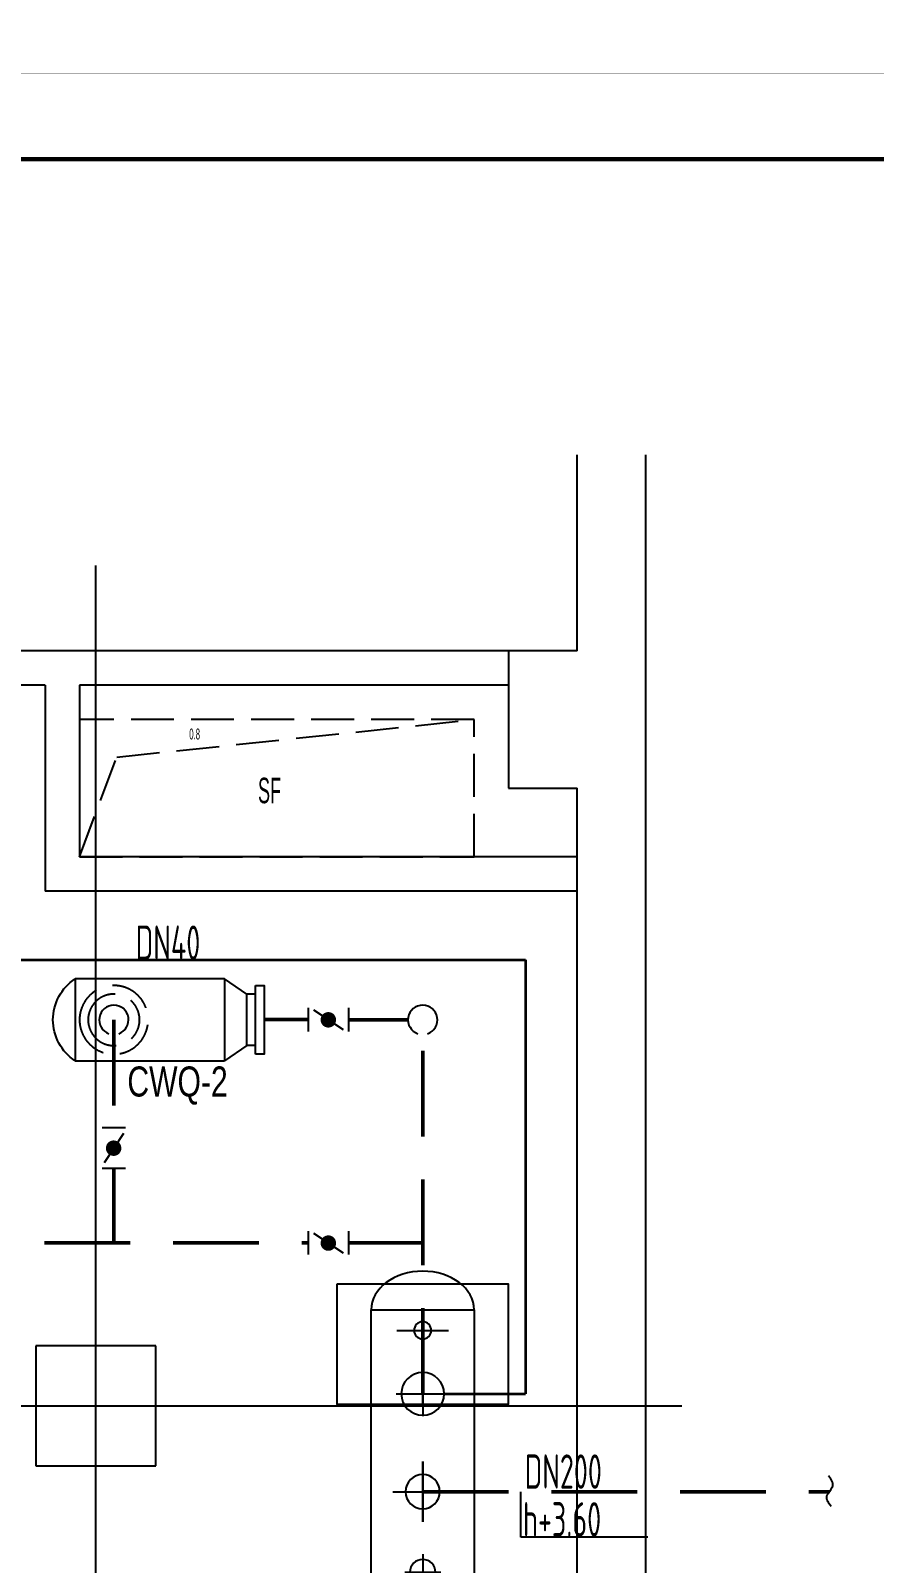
# Model space of a CAD drawing. Extents: x -253824 to 107923, y -224968 to 180578.
# Drawn here: x -197156 to -192239, y -7954 to 979 of the extents above; entities that cross this region are included whole.
import ezdxf

# ---------------------------------------------------------------- set-up
doc = ezdxf.new("R2010")
doc.units = 0
doc.header["$LTSCALE"] = 1000
doc.header["$MEASUREMENT"] = 0
for name, pattern in [('DASH', [0.35, 0.25, -0.1]), ('DASHED', [0.75, 0.5, -0.25]), ('HIDDEN', [0.375, 0.25, -0.125])]:
    doc.linetypes.add(name, pattern=pattern)
doc.layers.get('0').update_dxf_attribs({"linetype": 'CONTINUOUS'})
for name, color, linetype in [('02-TEXT_房间', 7, 'CONTINUOUS'), ('A-TECH_结构', 21, 'CONTINUOUS'), ('A_STR-砌块墙', 121, 'CONTINUOUS'), ('A_STR-砼墙', 51, 'CONTINUOUS'), ('A_STR-砼柱', 51, 'CONTINUOUS'), ('AC_CNSB', 4, 'CONTINUOUS'), ('AC_KTSG', 5, 'HIDDEN'), ('ACS_COM', 7, 'CONTINUOUS'), ('ACS_COM_BZ', 3, 'CONTINUOUS'), ('ACS_KT_FM', 3, 'CONTINUOUS'), ('DOTE', 1, 'CONTINUOUS'), ('改造', 7, 'CONTINUOUS')]:
    doc.layers.add(name, color=color, linetype=linetype)
doc.layers.add('04-不打印_辅助线', color=165, linetype='CONTINUOUS', plot=False)
doc.layers.add('ACS_KT_RH', color=6, linetype='DASHED', lineweight=50)
doc.styles.add('_TCH_SPACE', font='ros.shx', dxfattribs={"width": 0.75, "height": 5, "bigfont": 'jd.shx'})
doc.styles.add('HZF', font='ros.shx', dxfattribs={"width": 0.75, "bigfont": 'jd.shx'})
doc.styles.add('等高', font='ros1.shx', dxfattribs={"width": 0.7, "bigfont": 'jd.shx'})

# ---------------------------------------------------------------- blocks, each defined once
blk = doc.blocks.new('图框-A1')
for points, const_width in [([(0, 0), (841, 0), (841, 594), (0, 594)], 0.05), ([(766, 584), (25, 584), (25, 10), (766, 10)], 0.5)]:
    blk.add_lwpolyline(points, close=True, dxfattribs=dict(const_width=const_width))
blk = doc.blocks.new('h2')
at = {"layer": 'A-TECH_结构', "linetype": 'DASH'}
blk.add_lwpolyline([(-94.8, 3200), (2205.2, 3200), (2205.2, 4000), (-94.8, 4000)], close=True, dxfattribs=at)
blk.add_lwpolyline([(-94.8, 3200), (122.6, 3781.1), (2205.2, 4000)], dxfattribs=at)
at = {"layer": 'A_STR-砌块墙'}
for p, q in [((-194.8, 4400), (-2844.8, 4400)), ((2405.2, 4400), (-194.8, 4400)), ((-294.8, 4200), (-2944.8, 4200)), ((-294.8, 4200), (-294.8, 3000)), ((-94.8, 4200), (-94.8, 3200)), ((2405.2, 4200), (-94.8, 4200)), ((2805.2, 3200), (-94.8, 3200)), ((2805.2, 3000), (-294.8, 3000))]:
    blk.add_line(p, q, dxfattribs=at)
at = {"layer": 'A_STR-砼墙', "linetype": 'Continuous'}
for p, q in [((2805.2, 4400), (2805.2, 5542.9)), ((3205.2, 4400), (3205.2, 5542.9)), ((2805.2, 3100), (2805.2, 3600)), ((3205.2, 3100), (3205.2, 3600)), ((2805.2, -6411.6), (2805.2, 3100)), ((3205.2, -6574.5), (3205.2, 3100))]:
    blk.add_line(p, q, dxfattribs=at)
at = {"layer": 'A_STR-砼柱'}
for p, q in [((2805.2, 4400), (2405.2, 4400)), ((2405.2, 4400), (2405.2, 3600)), ((3205.2, 3600), (3205.2, 4400)), ((2405.2, 3600), (2805.2, 3600)), ((350, 350), (-350, 350)), ((-350, 350), (-350, -350)), ((350, -350), (350, 350)), ((-350, -350), (350, -350))]:
    blk.add_line(p, q, dxfattribs=at)
at = {"layer": 'DOTE'}
for p, q in [((0, -11139.1), (0, 4898.9)), ((-10424.4, 0), (3415.9, 0))]:
    blk.add_line(p, q, dxfattribs=at)
at = {"layer": '02-TEXT_房间', "linetype": 'DASH', "style": '_TCH_SPACE', "width": 0.529412}
blk.add_text('SF', height=148.75, dxfattribs=at).set_placement((945.3, 3512.4))
at = {"layer": '04-不打印_辅助线', "style": '_TCH_SPACE', "width": 0.529412}
blk.add_text('0.8', height=63.75, dxfattribs=at).set_placement((544.7, 3883.9))
blk = doc.blocks.new('FQS600')
at = {"layer": 'AC_CNSB', "ltscale": 0.001}
for p, q in [((2670, 600), (0, 600)), ((0, 600), (0, 0)), ((2670, 0), (2670, 600)), ((0, 0), (2670, 0))]:
    blk.add_line(p, q, dxfattribs=at)
at = {"layer": 'AC_CNSB', "ltscale": 0.001, "extrusion": (0, 0, -1)}
blk.add_ellipse((0, 300), major_axis=(0, 300), ratio=0.75, start_param=3.141593, end_param=6.283185, dxfattribs=at)
at = {"layer": 'AC_CNSB', "ltscale": 0.001}
blk.add_ellipse((2670, 300), major_axis=(0, 300), ratio=0.75, start_param=3.141593, end_param=6.283185, dxfattribs=at)
at = {"layer": 'ACS_COM'}
for p, q in [((120, 450), (120, 150)), ((490, 455), (490, 145)), ((1060, 475), (1060, 125)), ((2550, 450), (2550, 150)), ((1530, 405), (1530, 195)), ((1950, 405), (1950, 195)), ((2320, 405), (2320, 195)), ((0, 300), (620, 300)), ((545, 300), (0, 300)), ((203.4, 300), (25.6, 300)), ((1235, 300), (885, 300)), ((885, 300), (1235, 300)), ((1425, 300), (1635, 300)), ((1845, 300), (2055, 300)), ((2633.4, 300), (2175.6, 300))]:
    blk.add_line(p, q, dxfattribs=at)
at = {"layer": 'ACS_COM', "color": 8}
for points in [[(-150, 800), (550, 800), (550, -200), (-150, -200)], [(2820, 800), (2120, 800), (2120, -200), (2820, -200)]]:
    blk.add_lwpolyline(points, close=True, dxfattribs=at)
at = {"layer": 'ACS_COM'}
for centre, radius in [((490, 300), 125), ((1060, 300), 100), ((1530, 300), 75), ((1950, 300), 75), ((2320, 300), 75), ((120, 300), 50), ((2550, 300), 50)]:
    blk.add_circle(centre, radius, dxfattribs=at)
blk = doc.blocks.new('CWQ')
for p, q in [((-239, 232), (-239, 1100.9)), ((-239, 1100.9), (239, 1100.9)), ((239, 1100.9), (239, 232)), ((-150, 100), (-239, 232)), ((-239, 232), (239, 232)), ((150, 100), (239, 232)), ((-150, 50), (-150, 100)), ((150, 100), (-150, 100)), ((150, 50), (150, 100)), ((200, 50), (-200, 50)), ((200, 50), (-200, 50))]:
    blk.add_line(p, q)
blk.add_lwpolyline([(-200, 50), (-200, 0), (200, 0), (200, 50)])
blk.add_lwpolyline([(-200, 50), (-200, 0), (200, 0), (200, 50)])
at = {"linetype": 'DASH'}
for radius in [200, 150]:
    blk.add_circle((0, 875.9), radius, dxfattribs=at)
blk.add_arc((0, 945.6), 285, 33.0026, 146.9974)
blk = doc.blocks.new('H-PICPNT-91')
for p, q in [((-1.48, 0.87), (-1.48, -0.84)), ((1.07, 0.73), (-1.07, -0.7)), ((1.48, 0.87), (1.48, -0.84))]:
    blk.add_line(p, q)
at = {"const_width": 0.566}
blk.add_lwpolyline([(-0.28, 0, 1), (0.28, 0, 1)], format="xyb", close=True, dxfattribs=at)
blk = doc.blocks.new('H-PICPNT-66')
blk.add_arc((0, 0), 1.43, 199.4712, 160.5288)

msp = doc.modelspace()

# ---------------------------------------------------------------- linework, layer by layer
at = {"layer": 'AC_KTSG', "linetype": 'Continuous', "lineweight": 35}
for p, q in [((-202811.1, -4436.2, 0), (-194271.1, -4436.6)), ((-194271.1, -4436.6), (-194271.1, -6966.2)), ((-194746.1, -6966.2), (-194271.1, -6966.2))]:
    msp.add_line(p, q, dxfattribs=at)
at = {"layer": 'ACS_COM_BZ'}
for p, q in [((-194298.6, -7801.2), (-194298.6, -7536.2)), ((-193559.7, -7801.2), (-194298.6, -7801.2))]:
    msp.add_line(p, q, dxfattribs=at)
msp.add_spline([(-192491.6, -7623.1), (-192515.6, -7563.1), (-192481.6, -7503.1), (-192505.6, -7443.1)], degree=3, dxfattribs=at)
at = {"layer": 'ACS_KT_RH'}
for p, q in [((-196671.1, -4786.2), (-196671.1, -5415.7)), ((-195539.5, -4784.9), (-195795.2, -4784.9)), ((-195302.6, -4786.2), (-194956.6, -4786.2)), ((-194871.1, -6966.2), (-194871.1, -4786.2)), ((-196671.1, -5652.6), (-196671.1, -6086.2)), ((-203075.8, -6086.2), (-195539.5, -6086.2)), ((-195302.6, -6086.2), (-194871.1, -6086.2)), ((-194871.1, -7536.2), (-192500.9, -7536.2))]:
    msp.add_line(p, q, dxfattribs=at)

# ---------------------------------------------------------------- block references
at = {"xscale": 50, "yscale": 50, "zscale": 50}
for p in [(-211772.6, 730.7), (-211772.6, -28969.3)]:
    msp.add_blockref('图框-A1', p, dxfattribs=at)
at = {"xscale": -1, "rotation": 90}
msp.add_blockref('CWQ', (-195795.2, -4786.2), dxfattribs=at)
at = {"layer": 'ACS_COM_BZ'}
msp.add_blockref('h2', (-196776.3, -7036.2), dxfattribs=at)
at = {"layer": 'ACS_COM_BZ', "xscale": -1, "rotation": 90}
msp.add_blockref('FQS600', (-194571.1, -6476.2), dxfattribs=at)
at = {"layer": 'ACS_KT_FM', "xscale": 60, "yscale": 60, "rotation": 89.99999999999993}
for p in [(-196671.1, -4786.2), (-194871.1, -4786.2)]:
    msp.add_blockref('H-PICPNT-66', p, dxfattribs=at)
at = {"layer": 'ACS_KT_FM', "xscale": -80, "yscale": 80, "zscale": 1.25}
for p in [(-195421.1, -4786.2), (-195421.1, -6087.4)]:
    msp.add_blockref('H-PICPNT-91', p, dxfattribs=at)
at = {"layer": 'ACS_KT_FM', "xscale": -80, "yscale": 80, "zscale": 1.25, "rotation": 270}
msp.add_blockref('H-PICPNT-91', (-196672.4, -5534.2), dxfattribs=at)

# ---------------------------------------------------------------- texts
at = {"layer": 'ACS_COM_BZ', "style": '等高', "width": 0.7}
for s, p in [('DN40', (-196544, -4436.6)), ('DN200', (-194277, -7519)), ('h+3.60', (-194287.4, -7797.3))]:
    msp.add_text(s, height=200, rotation=0, dxfattribs=at).set_placement(p)
at = {"layer": '改造', "color": 6, "style": 'HZF', "width": 0.75}
msp.add_text('CWQ-2', height=175, dxfattribs=at).set_placement((-196592.4, -5233.1))

doc.saveas('drawing.dxf')
